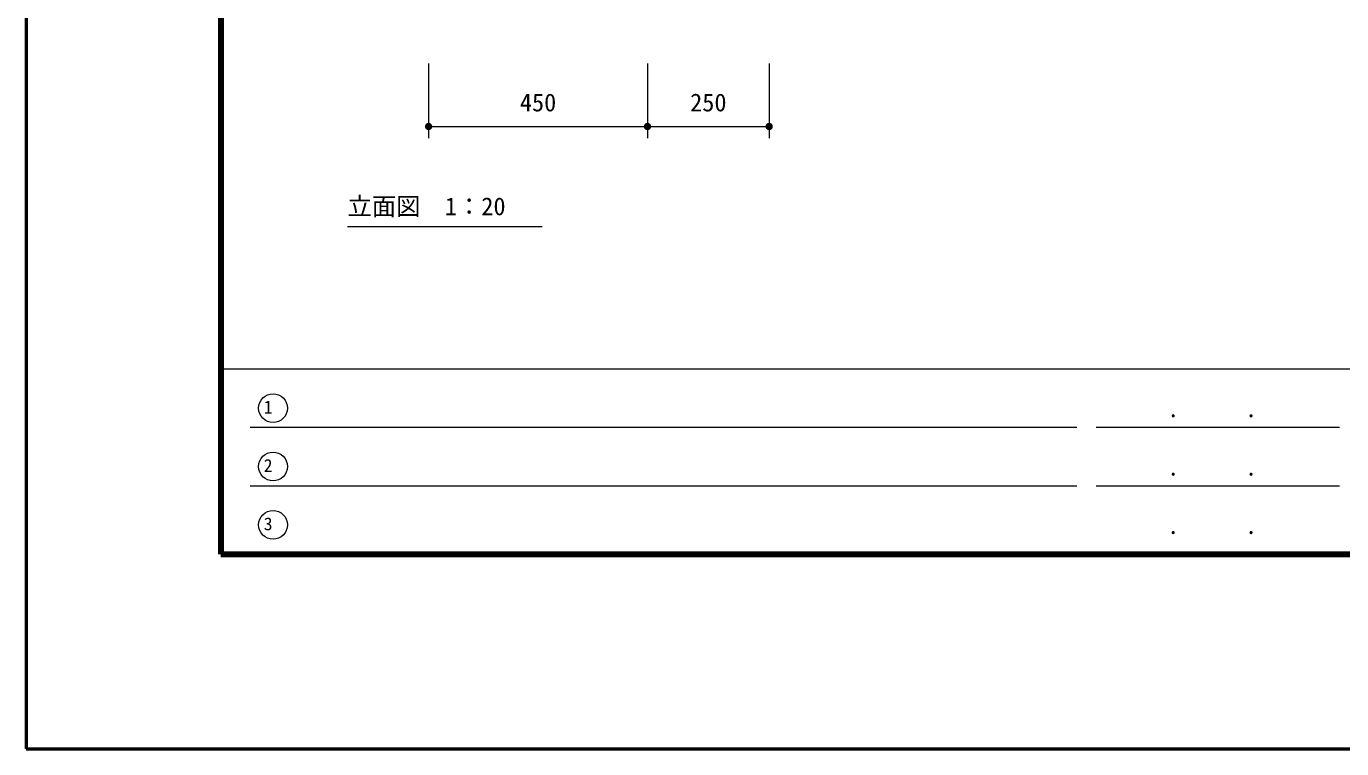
# Model space of a CAD drawing. Units: millimetres at full size, sheet at 1:20. Extents: x 0 to 8400, y 0 to 5940.
# Drawn here: x 0 to 2704, y 0 to 1485 of the extents above; entities that cross this region are included whole.
import ezdxf
from ezdxf.enums import TextEntityAlignment as Align

# ---------------------------------------------------------------- set-up
doc = ezdxf.new("R2010")
doc.units = ezdxf.units.MM
doc.header["$LTSCALE"] = 20
for name, color, linetype, lineweight in [('D-STR-DIM', 7, 'Continuous', 13), ('D-STR-HTXT', 7, 'Continuous', 13), ('D-TTL', 2, 'Continuous', 140), ('D-TTL-FRAM', 2, 'Continuous', 13), ('D-TTL-LINE', 7, 'Continuous', 13), ('D-TTL-TXT', 7, 'Continuous', 13)]:
    doc.layers.add(name, color=color, linetype=linetype, lineweight=lineweight)
doc.styles.add('ＭＳ ゴシック', font='')
doc.styles.get('ＭＳ ゴシック').set_extended_font_data('MS Gothic')

# ---------------------------------------------------------------- blocks, each defined once
blk = doc.blocks.new('filled_dot')
at = {"color": 0, "linetype": 'Continuous', "lineweight": -2, "const_width": 1.25}
blk.add_lwpolyline([(-0.625, 0, 1), (0.625, 0, 1)], format="xyb", close=True, dxfattribs=at)

msp = doc.modelspace()

# ---------------------------------------------------------------- linework, layer by layer
at = {"layer": 'D-STR-DIM'}
for p, q in [((826.9, 1408.46), (826.9, 1255.02)), ((1276.9, 1408.46), (1276.9, 1255.02)), ((1276.9, 1408.46), (1276.9, 1255.02)), ((1526.9, 1408.46), (1526.9, 1255.02)), ((826.9, 1279.02), (1276.9, 1279.02)), ((1276.9, 1279.02), (1526.9, 1279.02))]:
    msp.add_line(p, q, dxfattribs=at)
at = {"layer": 'D-STR-HTXT'}
msp.add_line((660.14, 1073.3), (1060.14, 1073.3), dxfattribs=at)
at = {"layer": 'D-TTL', "lineweight": 50}
for p, q in [((0, 5940), (0, 0)), ((0, 0), (8400, 0))]:
    msp.add_line(p, q, dxfattribs=at)
at = {"layer": 'D-TTL'}
for p, q in [((400, 5540), (400, 400)), ((400, 400), (8000, 400))]:
    msp.add_line(p, q, dxfattribs=at)
at = {"layer": 'D-TTL-FRAM'}
for p, q in [((8000, 780), (400, 780)), ((400, 780), (400, 400)), ((400, 400), (8000, 400))]:
    msp.add_line(p, q, dxfattribs=at)
at = {"layer": 'D-TTL-LINE'}
for p, q in [((2159.22, 660), (460, 660)), ((2699.22, 660), (2199.22, 660)), ((2159.22, 540), (460, 540)), ((2699.22, 540), (2199.22, 540))]:
    msp.add_line(p, q, dxfattribs=at)
at = {"layer": 'D-TTL-TXT'}
for centre in [(507.2, 700.09), (507.2, 580.09), (507.2, 460.09)]:
    msp.add_circle(centre, 29.61, dxfattribs=at)

# ---------------------------------------------------------------- block references
at = {"layer": 'D-STR-DIM', "xscale": 6, "yscale": 6}
for p in [(826.9, 1279.02), (1276.9, 1279.02)]:
    msp.add_blockref('filled_dot', p, dxfattribs=at)
at = {"layer": 'D-STR-DIM', "xscale": 6, "yscale": 6, "rotation": 180}
for p in [(1276.9, 1279.02), (1526.9, 1279.02)]:
    msp.add_blockref('filled_dot', p, dxfattribs=at)

# ---------------------------------------------------------------- texts
at = {"layer": 'D-STR-DIM', "style": 'ＭＳ ゴシック'}
for s, p in [('450', (1051.9, 1346.78)), ('250', (1401.9, 1346.78))]:
    msp.add_text(s, height=36.66, dxfattribs=at).set_placement(p, align=Align.TOP_CENTER)
at = {"layer": 'D-STR-HTXT', "style": 'ＭＳ ゴシック'}
msp.add_text('立面図\u30001：20', height=36.66, dxfattribs=at).set_placement((985.14, 1133.3), align=Align.TOP_RIGHT)
at = {"layer": 'D-TTL-TXT', "style": 'ＭＳ ゴシック'}
for s, height, p in [('1', 26.39, (488.17, 681.08)), ('.', 36.66, (2345, 670.4)), ('.', 36.66, (2505, 670.4)), ('2', 26.39, (488.17, 561.08)), ('.', 36.66, (2345, 550.4)), ('.', 36.66, (2505, 550.4)), ('3', 26.39, (488.17, 441.08)), ('.', 36.66, (2345, 430.4)), ('.', 36.66, (2505, 430.4))]:
    msp.add_text(s, height=height, dxfattribs=at).set_placement(p, align=Align.BOTTOM_LEFT)

doc.saveas('drawing.dxf')
